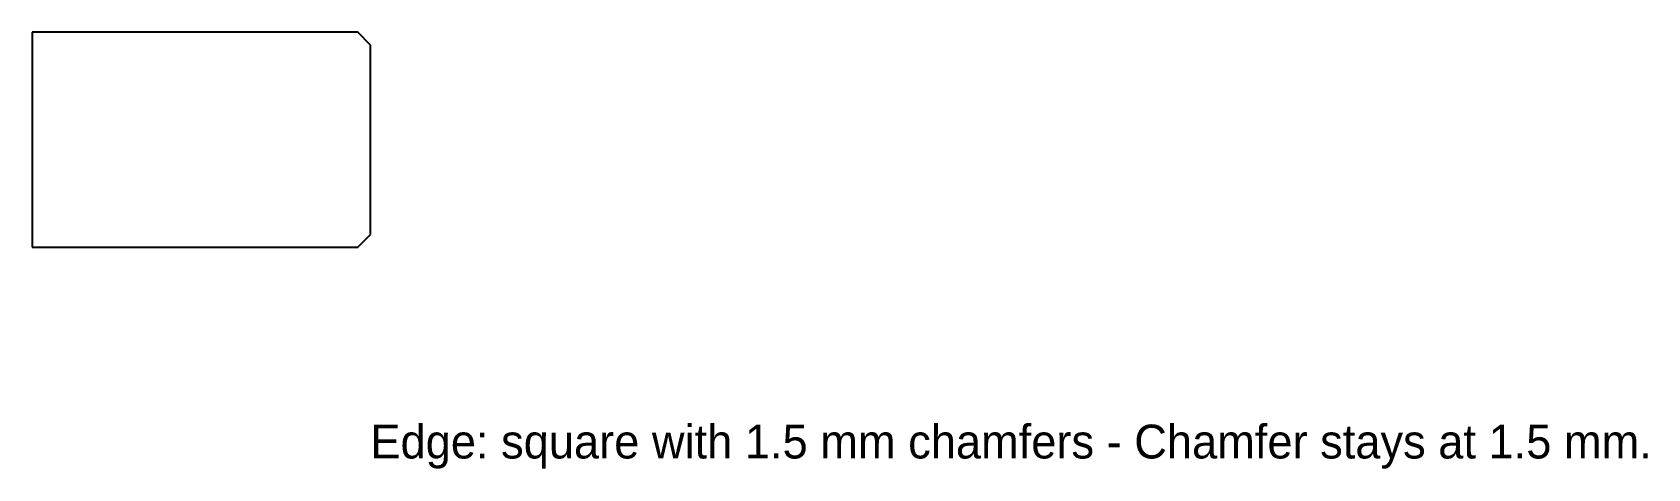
# Model space of a CAD drawing. Header units: millimetres. Extents: x -40 to 151, y -26 to 25.
import ezdxf

# ---------------------------------------------------------------- set-up
doc = ezdxf.new("R2010")
doc.units = ezdxf.units.MM
doc.layers.add('CUT', color=7, linetype='CONTINUOUS')
doc.layers.add('TEXT', color=3, linetype='CONTINUOUS')

msp = doc.modelspace()

# ---------------------------------------------------------------- linework, layer by layer
at = {"layer": 'CUT'}
for p, q in [((-1.5, 25.4), (-40, 25.4)), ((-40, 25.4), (-40, 0)), ((0, 23.9), (-1.5, 25.4)), ((0, 1.5), (0, 23.9)), ((-40, 0), (-1.5, 0)), ((-1.5, 0), (0, 1.5))]:
    msp.add_line(p, q, dxfattribs=at)

# ---------------------------------------------------------------- texts
at = {"layer": 'TEXT'}
msp.add_text('Edge: square with 1.5 mm chamfers - Chamfer stays at 1.5 mm.', height=4, dxfattribs=at).set_placement((0, -25))

doc.saveas('drawing.dxf')
